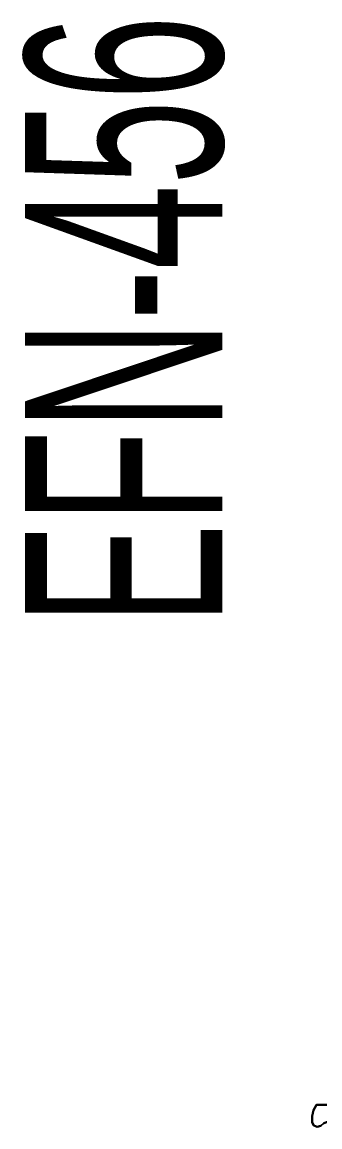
# Model space of a CAD drawing. Extents: x -170 to 1783, y -20 to 1205.
# Drawn here: x 469.15 to 478.21, y 212.56 to 246.16 of the extents above; entities that cross this region are included whole.
import ezdxf
from ezdxf.enums import TextEntityAlignment as Align

# ---------------------------------------------------------------- set-up
doc = ezdxf.new("R2010")
doc.units = 0
doc.header["$LTSCALE"] = 96
doc.header["$MEASUREMENT"] = 0
for name, color, linetype in [('A-FURN-3-PANEL-TRIM', 7, 'Continuous'), ('A-FURN-P-PNLS-TEXT', 7, 'Continuous'), ('MAIN_PANEL', 7, 'Continuous')]:
    doc.layers.add(name, color=color, linetype=linetype)

# ---------------------------------------------------------------- blocks, each defined once
blk = doc.blocks.new('EC-EFN-456')
at = {"layer": 'A-FURN-3-PANEL-TRIM', "color": 60, "linetype": 'Continuous'}
for points, invisible_edges in [([(-0.074, 2.116, 3.801), (0.6, 2.135, 3.801), (0.065, 2.269, 3.801), (-0.032, 2.218, 3.801)], 3), ([(-0.074, 2.116, 4.013), (-0.032, 2.218, 4.013), (0.065, 2.269, 4.013), (0.6, 2.135, 4.013)], 12), ([(0.036, 1.915, 3.801), (0.6, 2.135, 3.801), (-0.074, 2.116, 3.801), (-0.04, 2.011, 3.801)], 3), ([(0.036, 1.915, 4.013), (-0.04, 2.011, 4.013), (-0.074, 2.116, 4.013), (0.6, 2.135, 4.013)], 12), ([(0.1, 1.681, 3.801), (0.6, 2.135, 3.801), (0.036, 1.915, 3.801), (0.084, 1.803, 3.801)], 3), ([(0.1, 1.681, 4.013), (0.084, 1.803, 4.013), (0.036, 1.915, 4.013), (0.6, 2.135, 4.013)], 12), ([(0.065, 2.269, 3.801), (0.6, 2.135, 3.801), (0.435, 2.225, 3.801), (0.253, 2.271, 3.801)], 1), ([(0.065, 2.269, 4.013), (0.253, 2.271, 4.013), (0.435, 2.225, 4.013), (0.6, 2.135, 4.013)], 8), ([(0.1, 1.681, 3.801), (0.6, 1.681, 3.801), (0.6, 2.135, 3.801)], 12), ([(0.6, 2.135, 4.013), (0.6, 1.681, 4.013), (0.1, 1.681, 4.013)], 12)]:
    blk.add_3dface(points, dxfattribs=dict(at, invisible_edges=invisible_edges))
for points in [[(-0.074, 2.116, 3.801), (-0.032, 2.218, 3.801), (-0.032, 2.218, 4.013), (-0.074, 2.116, 4.013)], [(-0.04, 2.011, 3.801), (-0.074, 2.116, 3.801), (-0.074, 2.116, 4.013), (-0.04, 2.011, 4.013)], [(-0.032, 2.218, 3.801), (0.065, 2.269, 3.801), (0.065, 2.269, 4.013), (-0.032, 2.218, 4.013)], [(0.065, 2.269, 3.801), (0.253, 2.271, 3.801), (0.253, 2.271, 4.013), (0.065, 2.269, 4.013)], [(0.253, 2.271, 3.801), (0.435, 2.225, 3.801), (0.435, 2.225, 4.013), (0.253, 2.271, 4.013)], [(0.435, 2.225, 3.801), (0.6, 2.135, 3.801), (0.6, 2.135, 4.013), (0.435, 2.225, 4.013)], [(0.6, 2.135, 3.801), (0.6, 1.681, 3.801), (0.6, 1.681, 4.013), (0.6, 2.135, 4.013)]]:
    blk.add_3dface(points, dxfattribs=at)
at = {"layer": 'A-FURN-P-PNLS-TEXT', "color": 40, "linetype": 'Continuous', "width": 0.577333}
blk.add_text('EFN-456', height=6, dxfattribs=at).set_placement((24.455, 8), align=Align.MIDDLE_CENTER)

msp = doc.modelspace()

# ---------------------------------------------------------------- block references
at = {"layer": 'MAIN_PANEL', "color": 47, "linetype": 'Continuous', "rotation": 90}
msp.add_blockref('EC-EFN-456', (480.24146, 212.63599), dxfattribs=at)

doc.saveas('drawing.dxf')
